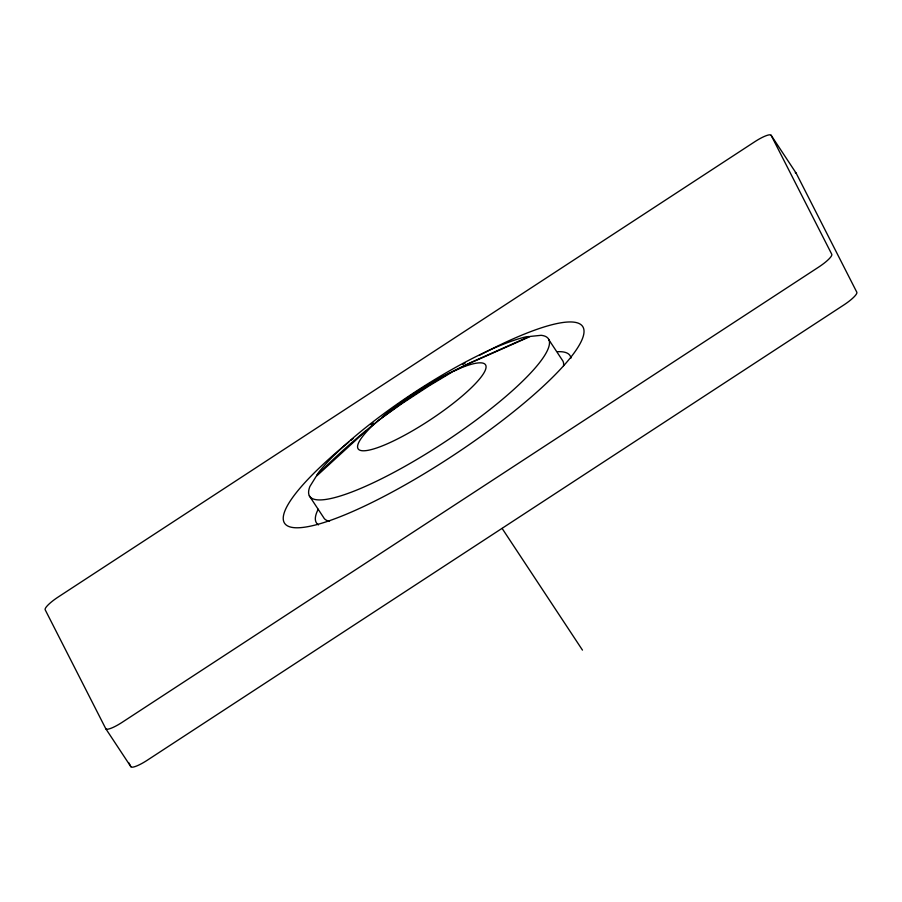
<?xml version="1.0" encoding="UTF-8"?>
<svg xmlns="http://www.w3.org/2000/svg" width="902" height="902" viewBox="0 0 902 902"><rect width="100%" height="100%" fill="white"/><g stroke="black" fill="none" stroke-linecap="round" stroke-linejoin="round"><path stroke-width="1.35" d="M365.953 430.84L316.095 476.493L309.927 486.415A142.99 29.067 -33.4 0 0 442.228 443.671A142.99 29.067 -33.4 0 0 541.11 335.318L530.432 336.401L468.533 363.799L453.255 371.365L429.273 385.752L401.785 403.713L378.998 419.904L371.669 426.477A76.287 15.503 -33.4 0 0 381.681 446.14A76.287 15.503 -33.4 0 0 471.971 387.127A76.287 15.503 -33.4 0 0 461.948 367.475L453.255 371.365M381.636 417.536L383.767 415.63A76.287 15.503 -33.4 0 1 447.606 373.902L470.9 362.48L529.271 336.514L525.956 336.852A142.99 29.067 -33.4 0 0 318.688 472.321L316.771 475.41C356.572 435.497 400.871 400.308 450.132 372.774M771.154 135.323L796.218 173.274L856.81 292.203A17.634 3.585 -33.4 0 1 843.686 305.068L147.24 760.251A17.634 3.585 -33.4 0 1 130.846 766.677L105.782 728.726L45.19 609.797A17.634 3.585 -33.4 0 1 58.314 596.932L754.76 141.749A17.634 3.585 -33.4 0 1 771.154 135.323L831.757 254.251A17.634 3.585 -33.4 0 1 818.633 267.116L122.187 722.299A17.634 3.585 -33.4 0 1 105.782 728.726M548.619 339.4L562.893 361.014A142.99 29.067 -33.4 0 1 563.536 365.784M502.143 528.459L582.466 650.105M309.296 495.818L323.559 517.444A142.99 29.067 -33.4 0 0 329.523 521.277M128.93 762.923L130.846 766.677M557.864 351.701A151.886 30.871 -33.4 0 1 570.989 358.128M318.496 524.874A151.886 30.871 -33.4 0 1 318.192 509.28M479.853 355.095A178.573 36.294 -33.4 0 1 563.333 366.065A178.573 36.294 -33.4 0 1 331.135 520.116A178.573 36.294 -33.4 0 1 348.747 442.081M350.855 440.368A178.573 36.294 -33.4 0 1 352.986 438.643M370.88 424.718A178.573 36.294 -33.4 0 1 373.191 422.982M462.591 364.555A178.573 36.294 -33.4 0 1 465.071 363.156M795.282 172.767A17.634 3.585 -33.4 0 1 796.218 173.274"/></g></svg>
